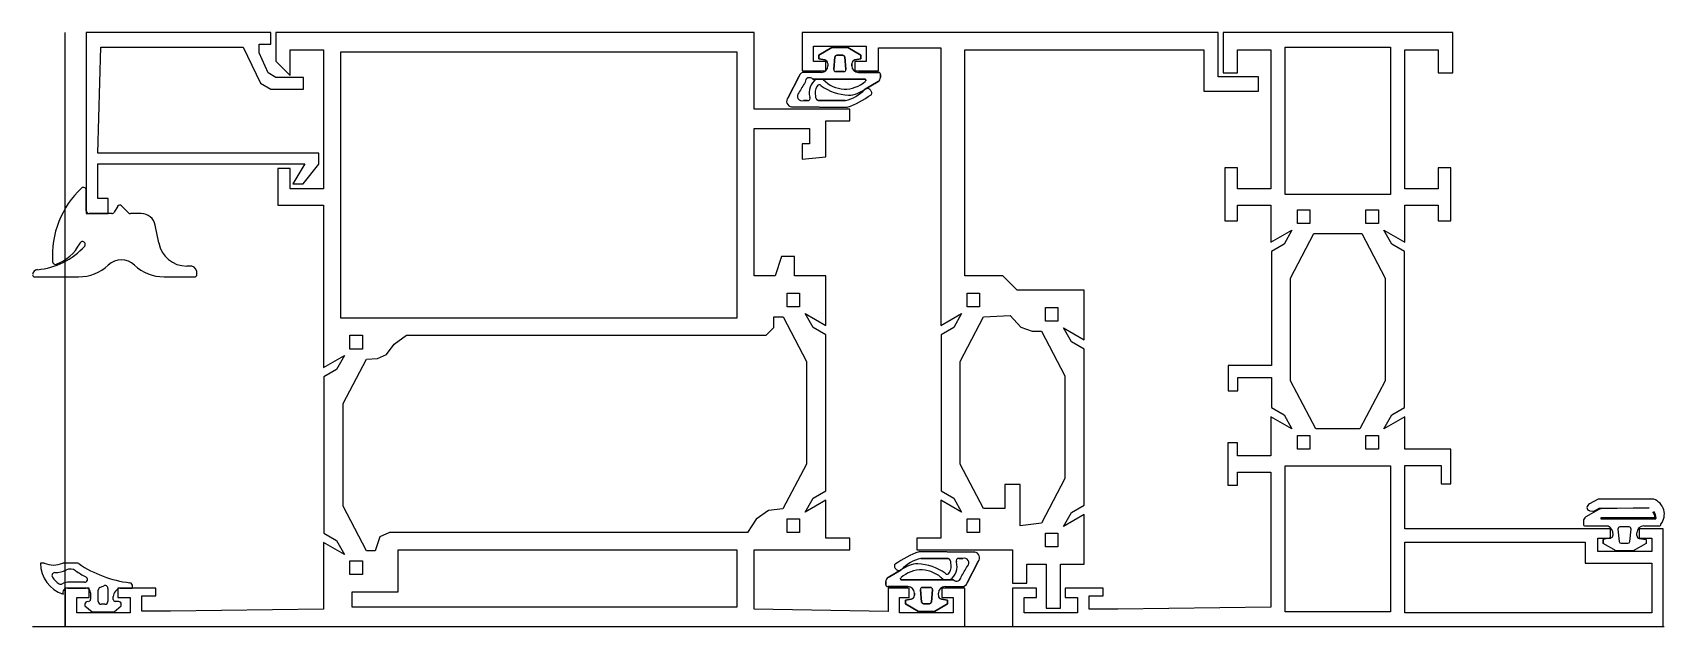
# Model space of a CAD drawing. Extents: x -3 to 167, y 0 to 62.
import ezdxf

# ---------------------------------------------------------------- set-up
doc = ezdxf.new("R2010")
doc.units = 0
doc.layers.get('0').update_dxf_attribs({"linetype": 'CONTINUOUS'})

msp = doc.modelspace()

# ---------------------------------------------------------------- linework, layer by layer
at = {"linetype": 'CONTINUOUS'}
for p, q in [((0, 0), (0, 62)), ((21.5, 62), (2.2, 62)), ((2.2, 62), (2.2, 43.1)), ((21.5, 60.8), (21.5, 62)), ((72, 62), (22, 62)), ((22, 62), (22, 59.04)), ((72, 54), (72, 62)), ((120.5, 62), (77, 62)), ((77, 62), (77, 58)), ((120.5, 57.4), (120.5, 62)), ((145, 62), (121, 62)), ((121, 62), (121, 57.8)), ((145, 57.8), (145, 62)), ((3.4, 49.4), (3.7, 60.5)), ((3.4, 49.4), (3.7, 60.5)), ((3.7, 60.5), (18.58, 60.5)), ((18.58, 60.5), (20.41, 56.72)), ((20.26, 59.91), (20.26, 60.8)), ((20.26, 60.8), (21.5, 60.8)), ((21.21, 57.8), (20.26, 59.91)), ((23.5, 57.54), (23.5, 60.2)), ((23.5, 60.2), (27, 60.2)), ((27, 60.2), (27, 45.7)), ((28.8, 60), (70.2, 60)), ((28.8, 32.2), (28.8, 60)), ((70.2, 60), (70.2, 32.2)), ((78.21, 59), (78.21, 60.6)), ((78.21, 60.6), (83.69, 60.6)), ((80.11, 60.44), (78.75, 59.66)), ((78.75, 59.66), (80.11, 60.44)), ((81.79, 60.44), (80.11, 60.44)), ((80.11, 60.44), (81.79, 60.44)), ((83.15, 59.66), (81.79, 60.44)), ((81.79, 60.44), (83.15, 59.66)), ((83.69, 60.6), (83.69, 59)), ((85, 58), (85, 60.4)), ((85, 60.4), (91.5, 60.4)), ((91.5, 60.4), (91.5, 31.43)), ((94, 36.6), (94, 60.2)), ((94, 60.2), (119, 60.2)), ((119, 60.2), (119, 55.9)), ((122.52, 57.8), (122.52, 60.2)), ((122.52, 60.2), (126, 60.2)), ((126, 60.2), (126, 45.7)), ((127.5, 60.5), (138.5, 60.5)), ((127.5, 45.1), (127.5, 60.5)), ((138.5, 60.5), (138.5, 45.1)), ((140, 45.7), (140, 60.2)), ((140, 60.2), (143.48, 60.2)), ((143.48, 60.2), (143.48, 57.8)), ((22, 59.04), (23.5, 57.54)), ((77, 58), (79.5, 58)), ((79.5, 59), (78.21, 59)), ((78.75, 59.66), (78.75, 59.26)), ((78.75, 59.26), (78.75, 59.66)), ((78.75, 59.26), (79.37, 59.15)), ((79.37, 59.15), (78.75, 59.26)), ((79.5, 58), (79.5, 59)), ((79.7, 58.76), (79.7, 58.54)), ((80.32, 58.16), (80.43, 59.46)), ((80.43, 59.46), (80.32, 58.16)), ((80.63, 59.64), (81.27, 59.64)), ((81.27, 59.64), (80.63, 59.64)), ((81.47, 59.46), (81.58, 58.16)), ((81.58, 58.16), (81.47, 59.46)), ((82.2, 58.54), (82.2, 58.76)), ((82.2, 58.76), (82.2, 58.54)), ((83.69, 59), (82.5, 59)), ((82.5, 59), (82.5, 58)), ((82.5, 58), (85, 58)), ((82.53, 59.15), (83.15, 59.26)), ((83.15, 59.26), (82.53, 59.15)), ((83.15, 59.26), (83.15, 59.66)), ((83.15, 59.66), (83.15, 59.26)), ((20.41, 56.72), (21.49, 56.1)), ((22, 57.3), (21.21, 57.8)), ((24.9, 57.3), (22, 57.3)), ((24.9, 56.1), (24.9, 57.3)), ((76.69, 57.46), (75.54, 55.24)), ((75.54, 55.24), (76.69, 57.46)), ((79, 57.84), (77.26, 57.84)), ((83.62, 57.14), (78.12, 57.14)), ((78.12, 57.14), (83.62, 57.14)), ((81.38, 57.94), (80.52, 57.94)), ((80.52, 57.94), (81.38, 57.94)), ((85, 57.84), (82.9, 57.84)), ((82.9, 57.84), (85, 57.84)), ((83.58, 56.11), (84.95, 56.9)), ((84.95, 56.9), (83.58, 56.11)), ((83.65, 56.97), (83.62, 57.14)), ((83.62, 57.14), (83.65, 56.97)), ((85.2, 57.33), (85.2, 57.64)), ((85.2, 57.64), (85.2, 57.33)), ((124.7, 57.4), (120.5, 57.4)), ((121, 57.8), (122.52, 57.8)), ((124.7, 55.9), (124.7, 57.4)), ((143.48, 57.8), (145, 57.8)), ((21.49, 56.1), (24.9, 56.1)), ((77.15, 54.91), (77.57, 54.91)), ((77.57, 54.91), (77.15, 54.91)), ((81.52, 54.92), (78.69, 54.93)), ((78.69, 54.93), (81.52, 54.92)), ((119, 55.9), (124.7, 55.9)), ((82, 54), (72, 54)), ((75.9, 54.24), (81.72, 54.2)), ((81.72, 54.2), (75.9, 54.24)), ((82, 52.8), (82, 54)), ((72, 36.6), (72, 52)), ((72, 52), (77.78, 52)), ((77.78, 52), (77.78, 50.38)), ((79.5, 49.02), (79.5, 52.8)), ((79.5, 52.8), (82, 52.8)), ((77.78, 50.38), (77, 50.38)), ((77, 50.38), (77, 48.8)), ((26.5, 49.4), (3.4, 49.4)), ((26.5, 49.4), (3.4, 49.4)), ((3.4, 48.3), (25.02, 48.3)), ((3.4, 44.67), (3.4, 48.3)), ((3.4, 48.3), (25.02, 48.3)), ((23.5, 47.8), (22.2, 47.8)), ((22.2, 47.8), (22.2, 44)), ((23.5, 45.7), (23.5, 47.8)), ((25.02, 48.3), (23.77, 46.2)), ((24.86, 46.2), (26.5, 48.28)), ((26.5, 48.28), (26.5, 49.4)), ((77, 48.8), (79.5, 49.02)), ((122.52, 47.88), (121.2, 47.88)), ((121.2, 47.88), (121.2, 42.36)), ((122.52, 45.7), (122.52, 47.88)), ((144.8, 47.88), (143.48, 47.88)), ((143.48, 47.88), (143.48, 45.7)), ((144.8, 42.36), (144.8, 47.88)), ((23.77, 46.2), (24.86, 46.2)), ((2.2, 43.4), (2.2, 45.53)), ((4.49, 44.67), (3.4, 44.67)), ((4.49, 43.1), (4.49, 44.67)), ((27, 45.7), (23.5, 45.7)), ((126, 45.7), (122.52, 45.7)), ((138.5, 45.1), (127.5, 45.1)), ((143.48, 45.7), (140, 45.7)), ((2.2, 43.1), (4.49, 43.1)), ((4.86, 43.1), (2.5, 43.1)), ((2.75, 43.1), (4.05, 43.1)), ((5.48, 43.87), (5.12, 43.25)), ((6.6, 43.19), (5.87, 43.92)), ((7.93, 43.1), (6.81, 43.1)), ((22.2, 44), (27, 44)), ((27, 44), (27, 27.03)), ((122.52, 42.36), (122.52, 44)), ((122.52, 44), (126, 44)), ((126, 44), (126, 40.11)), ((128.77, 42.06), (128.77, 43.5)), ((128.77, 43.5), (130.07, 43.5)), ((130.07, 43.5), (130.07, 42.06)), ((135.93, 42.06), (135.93, 43.5)), ((135.93, 43.5), (137.23, 43.5)), ((137.23, 43.5), (137.23, 42.06)), ((140, 40.11), (140, 44)), ((140, 44), (143.48, 44)), ((143.48, 44), (143.48, 42.36)), ((9.77, 40.04), (9.41, 41.89)), ((121.2, 42.36), (122.52, 42.36)), ((126, 40.11), (128.19, 41.38)), ((128.19, 41.38), (127.37, 39.92)), ((128.05, 36.36), (130.5, 41.01)), ((130.07, 42.06), (128.77, 42.06)), ((130.5, 41.01), (135.5, 41.01)), ((135.5, 41.01), (137.95, 36.36)), ((137.23, 42.06), (135.93, 42.06)), ((138.63, 39.92), (137.81, 41.38)), ((137.81, 41.38), (140, 40.11)), ((143.48, 42.36), (144.8, 42.36)), ((127.37, 39.92), (126.05, 39.16)), ((139.95, 39.16), (138.63, 39.92)), ((12.95, 37.62), (12.7, 37.62)), ((74.87, 38.61), (74.18, 36.6)), ((76.2, 38.61), (74.87, 38.61)), ((76.2, 36.6), (76.2, 38.61)), ((126.05, 39.16), (126.05, 27.24)), ((139.95, 22.84), (139.95, 39.16)), ((-3.21, 36.5), (1.39, 36.5)), ((10.33, 36.5), (13.55, 36.5)), ((13.75, 36.7), (13.75, 37.05)), ((74.18, 36.6), (72, 36.6)), ((79.5, 36.6), (76.2, 36.6)), ((79.5, 31.43), (79.5, 36.6)), ((98, 36.6), (94, 36.6)), ((99.5, 35.1), (98, 36.6)), ((128.05, 25.64), (128.05, 36.36)), ((137.95, 36.36), (137.95, 25.64)), ((75.45, 33.36), (75.45, 34.8)), ((75.45, 34.8), (76.75, 34.8)), ((76.75, 34.8), (76.75, 33.36)), ((94.25, 34.8), (95.55, 34.8)), ((94.25, 33.36), (94.25, 34.8)), ((95.55, 34.8), (95.55, 33.36)), ((106.5, 35.1), (99.5, 35.1)), ((106.5, 29.93), (106.5, 35.1)), ((76.75, 33.36), (75.45, 33.36)), ((78.15, 31.22), (77.33, 32.68)), ((77.33, 32.68), (79.5, 31.43)), ((91.5, 31.43), (93.67, 32.68)), ((93.67, 32.68), (92.85, 31.22)), ((95.55, 33.36), (94.25, 33.36)), ((95.98, 32.31), (98.76, 32.46)), ((98.76, 32.46), (99.88, 31.24)), ((102.45, 33.3), (103.75, 33.3)), ((102.45, 31.86), (102.45, 33.3)), ((103.75, 33.3), (103.75, 31.86)), ((70.2, 32.2), (28.8, 32.2)), ((73.24, 30.4), (74.05, 31.2)), ((74.05, 31.2), (74.05, 32.31)), ((74.05, 32.31), (75.02, 32.31)), ((75.02, 32.31), (77.47, 27.66)), ((79.47, 30.46), (78.15, 31.22)), ((92.85, 31.22), (91.53, 30.46)), ((93.53, 27.66), (95.98, 32.31)), ((99.88, 31.24), (101.05, 30.81)), ((101.05, 30.81), (102.02, 30.81)), ((102.02, 30.81), (104.47, 26.16)), ((103.75, 31.86), (102.45, 31.86)), ((105.15, 29.72), (104.33, 31.18)), ((104.33, 31.18), (106.5, 29.93)), ((29.75, 28.96), (29.75, 30.4)), ((29.75, 30.4), (31.05, 30.4)), ((31.05, 30.4), (31.05, 28.96)), ((33.56, 28.39), (34.38, 29.48)), ((34.38, 29.48), (35.67, 30.4)), ((35.67, 30.4), (73.24, 30.4)), ((79.47, 14.14), (79.47, 30.46)), ((91.53, 30.46), (91.53, 14.14)), ((106.47, 28.96), (105.15, 29.72)), ((27, 27.03), (29.17, 28.28)), ((29.17, 28.28), (28.35, 26.82)), ((29.03, 23.26), (31.48, 27.91)), ((31.05, 28.96), (29.75, 28.96)), ((31.48, 27.91), (32.63, 27.98)), ((32.63, 27.98), (33.56, 28.39)), ((77.47, 27.66), (77.47, 16.94)), ((93.53, 16.94), (93.53, 27.66)), ((106.47, 12.64), (106.47, 28.96)), ((28.35, 26.82), (27.03, 26.06)), ((27.03, 26.06), (27.03, 9.74)), ((104.47, 26.16), (104.47, 15.44)), ((126.05, 27.24), (121.55, 27.24)), ((121.55, 27.24), (121.55, 24.6)), ((122.55, 24.6), (122.55, 26)), ((122.55, 26), (126.05, 26)), ((126.05, 26), (126.05, 22.84)), ((130.69, 20.62), (128.05, 25.64)), ((137.95, 25.64), (135.31, 20.62)), ((121.55, 24.6), (122.55, 24.6)), ((29.03, 12.54), (29.03, 23.26)), ((126.05, 22.84), (127.37, 22.08)), ((138.63, 22.08), (139.95, 22.84)), ((128.19, 20.62), (126, 21.89)), ((126, 21.89), (126, 17.8)), ((127.37, 22.08), (128.19, 20.62)), ((135.31, 20.62), (130.69, 20.62)), ((137.81, 20.62), (138.63, 22.08)), ((140, 21.89), (137.81, 20.62)), ((140, 18.5), (140, 21.89)), ((122.52, 19.16), (121.5, 19.16)), ((121.5, 19.16), (121.5, 14.73)), ((122.52, 17.8), (122.52, 19.16)), ((128.77, 18.5), (128.77, 19.94)), ((128.77, 19.94), (130.07, 19.94)), ((130.07, 19.94), (130.07, 18.5)), ((135.93, 18.5), (135.93, 19.94)), ((135.93, 19.94), (137.23, 19.94)), ((137.23, 19.94), (137.23, 18.5)), ((126, 17.8), (122.52, 17.8)), ((130.07, 18.5), (128.77, 18.5)), ((137.23, 18.5), (135.93, 18.5)), ((144.8, 18.5), (140, 18.5)), ((144.8, 14.88), (144.8, 18.5)), ((77.47, 16.94), (75.01, 12.27)), ((95.97, 12.3), (93.53, 16.94)), ((104.47, 15.44), (102.02, 10.77)), ((122.52, 14.73), (122.52, 16.1)), ((122.52, 16.1), (126, 16.1)), ((126, 16.1), (126, 2)), ((127.5, 16.77), (138.5, 16.77)), ((127.5, 1.5), (127.5, 16.77)), ((138.5, 16.77), (138.5, 1.5)), ((140, 10.2), (140, 16.8)), ((140, 16.8), (143.78, 16.8)), ((143.78, 16.8), (143.78, 14.88)), ((78.15, 13.38), (79.47, 14.14)), ((91.53, 14.14), (92.85, 13.38)), ((99.8, 14.8), (98.2, 14.8)), ((98.2, 14.8), (98.2, 12.3)), ((99.8, 10.5), (99.8, 14.8)), ((121.5, 14.73), (122.52, 14.73)), ((143.78, 14.88), (144.8, 14.88)), ((31.47, 7.9), (29.03, 12.54)), ((73.5, 12.09), (72.2, 11.18)), ((75.01, 12.27), (73.5, 12.09)), ((77.33, 11.92), (78.15, 13.38)), ((79.5, 13.17), (77.33, 11.92)), ((79.5, 9.2), (79.5, 13.17)), ((93.67, 11.92), (91.5, 13.17)), ((91.5, 13.17), (91.5, 9.2)), ((92.85, 13.38), (93.67, 11.92)), ((98.2, 12.3), (95.97, 12.3)), ((105.15, 11.88), (106.47, 12.64)), ((160.27, 12.21), (158.91, 11.42)), ((160.2, 13.28), (159.28, 12.79)), ((159.29, 12.08), (159.63, 12.03)), ((159.82, 12.07), (160.29, 12.34)), ((166.01, 13.28), (160.2, 13.28)), ((160.29, 12.34), (165.52, 12.38)), ((165.52, 12.38), (160.52, 12.28)), ((72.2, 11.18), (71.3, 9.8)), ((75.45, 11.24), (76.75, 11.24)), ((75.45, 9.8), (75.45, 11.24)), ((76.75, 11.24), (76.75, 9.8)), ((94.25, 11.24), (95.55, 11.24)), ((94.25, 9.8), (94.25, 11.24)), ((95.55, 11.24), (95.55, 9.8)), ((102.02, 10.77), (99.8, 10.5)), ((104.33, 10.42), (105.15, 11.88)), ((106.5, 11.67), (104.33, 10.42)), ((106.5, 6.5), (106.5, 11.67)), ((158.66, 10.99), (158.66, 10.68)), ((158.86, 10.48), (160.96, 10.48)), ((160.5, 11.35), (166.11, 11.38)), ((160.53, 11.18), (160.5, 11.35)), ((166.22, 11.18), (160.53, 11.18)), ((163.44, 10.38), (162.47, 10.38)), ((164.96, 10.48), (166.56, 10.48)), ((166.11, 11.38), (166.25, 11.21)), ((29.17, 7.52), (27, 8.77)), ((27, 8.77), (27, 1.8)), ((27.03, 9.74), (28.35, 8.98)), ((28.35, 8.98), (29.17, 7.52)), ((32.88, 9.35), (32.39, 7.9)), ((33.9, 9.8), (32.88, 9.35)), ((71.3, 9.8), (33.9, 9.8)), ((76.75, 9.8), (75.45, 9.8)), ((82, 9.2), (79.5, 9.2)), ((82, 8), (82, 9.2)), ((91.5, 9.2), (89, 9.2)), ((89, 9.2), (89, 8)), ((95.55, 9.8), (94.25, 9.8)), ((102.45, 9.74), (103.75, 9.74)), ((102.45, 8.3), (102.45, 9.74)), ((103.75, 9.74), (103.75, 8.3)), ((161.48, 10.2), (140, 10.2)), ((140, 8.8), (158.83, 8.8)), ((140, 1.4), (140, 8.8)), ((158.83, 8.8), (158.83, 6.6)), ((160.18, 7.8), (160.18, 9.2)), ((160.18, 9.2), (161.48, 9.2)), ((161.54, 9.24), (160.71, 9.06)), ((160.71, 9.06), (160.71, 8.66)), ((160.71, 8.66), (160.71, 9.06)), ((162.07, 7.88), (160.71, 8.66)), ((161.48, 9.2), (161.48, 10.2)), ((161.76, 9.56), (161.73, 9.86)), ((162.27, 10.16), (162.39, 8.86)), ((162.59, 8.68), (163.32, 8.68)), ((163.52, 8.86), (163.64, 10.16)), ((165.21, 8.66), (163.85, 7.88)), ((164.26, 9.48), (164.26, 9.78)), ((167, 10.2), (164.5, 10.2)), ((164.5, 10.2), (164.5, 9.2)), ((164.5, 9.2), (165.8, 9.2)), ((164.5, 9.19), (165.21, 9.06)), ((165.21, 9.06), (165.21, 8.66)), ((165.8, 9.2), (165.8, 7.8)), ((167, 0), (167, 10.2)), ((29.75, 6.84), (31.05, 6.84)), ((29.75, 5.4), (29.75, 6.84)), ((31.05, 6.84), (31.05, 5.4)), ((32.39, 7.9), (31.47, 7.9)), ((34.8, 8), (70.2, 8)), ((34.8, 3.6), (34.8, 8)), ((70.2, 8), (70.2, 2)), ((72, 1.8), (72, 8)), ((72, 8), (82, 8)), ((89, 8), (99, 8)), ((95.05, 7.76), (89.23, 7.8)), ((89.23, 7.8), (95.05, 7.76)), ((89.43, 7.08), (92.26, 7.07)), ((92.26, 7.07), (89.43, 7.08)), ((93.8, 7.09), (93.38, 7.09)), ((93.38, 7.09), (93.8, 7.09)), ((99, 8), (99, 4.5)), ((103.75, 8.3), (102.45, 8.3)), ((165.8, 7.8), (160.18, 7.8)), ((163.85, 7.88), (162.07, 7.88)), ((-2.21, 6.6), (-2.59, 6.6)), ((1.24, 6.6), (-0.26, 6.6)), ((31.05, 5.4), (29.75, 5.4)), ((87.37, 5.89), (86, 5.1)), ((86, 5.1), (87.37, 5.89)), ((94.26, 4.54), (95.41, 6.76)), ((95.41, 6.76), (94.26, 4.54)), ((100.5, 4.5), (100.5, 6.5)), ((100.5, 6.5), (102.5, 6.5)), ((102.5, 6.5), (102.5, 1.9)), ((104, 1.9), (104, 6.5)), ((104, 6.5), (106.5, 6.5)), ((158.83, 6.6), (165.8, 6.6)), ((165.8, 6.6), (165.8, 1.4)), ((2.5, 4), (0, 4)), ((0, 4), (0, 0)), ((2.01, 4.6), (0.25, 4.6)), ((0.25, 4), (2.15, 4)), ((2.5, 3), (2.5, 4)), ((2.65, 3.5), (2.65, 2.83)), ((3.45, 2.6), (3.45, 3.79)), ((3.63, 4.06), (4.03, 4.24)), ((4.45, 3.96), (4.45, 2.6)), ((9.48, 4), (5.5, 4)), ((5.5, 4), (5.5, 3)), ((5.75, 4), (6.99, 4)), ((9.48, 3.2), (9.48, 4)), ((30, 2), (30, 3.6)), ((30, 3.6), (34.8, 3.6)), ((85.75, 4.67), (85.75, 4.36)), ((85.75, 4.36), (85.75, 4.67)), ((85.95, 4.16), (88.05, 4.16)), ((88.05, 4.16), (85.95, 4.16)), ((88.2, 4), (86, 4)), ((86, 4), (86, 1.55)), ((87.3, 5.03), (87.33, 4.86)), ((87.33, 4.86), (87.3, 5.03)), ((87.33, 4.86), (92.84, 4.86)), ((92.84, 4.86), (87.33, 4.86)), ((88.2, 3), (88.2, 4)), ((88.75, 3.46), (88.75, 3.24)), ((88.75, 3.24), (88.75, 3.46)), ((89.48, 2.54), (89.37, 3.84)), ((89.37, 3.84), (89.48, 2.54)), ((89.57, 4.06), (90.43, 4.06)), ((90.43, 4.06), (89.57, 4.06)), ((90.63, 3.84), (90.52, 2.54)), ((90.52, 2.54), (90.63, 3.84)), ((91.25, 3.24), (91.25, 3.46)), ((94, 4), (91.6, 4)), ((91.6, 4), (91.6, 3)), ((91.95, 4.16), (93.7, 4.16)), ((94, 0), (94, 4)), ((99, 4.5), (100.5, 4.5)), ((101.5, 4), (99, 4)), ((99, 4), (99, 0)), ((101.5, 3), (101.5, 4)), ((108.48, 4), (104.5, 4)), ((104.5, 4), (104.5, 3)), ((108.48, 3.2), (108.48, 4)), ((1.2, 1.4), (1.2, 3)), ((1.2, 3), (2.5, 3)), ((2.05, 2.3), (2.05, 2.13)), ((2.05, 2.13), (2.8, 1.5)), ((4.15, 2.3), (3.75, 2.3)), ((5.02, 2.8), (5.02, 3.1)), ((5.1, 1.5), (5.85, 2.13)), ((5.55, 2.6), (5.22, 2.6)), ((5.5, 3), (6.8, 3)), ((5.85, 2.13), (5.85, 2.3)), ((6.8, 3), (6.8, 1.4)), ((8, 1.6), (8, 3.2)), ((8, 3.2), (9.48, 3.2)), ((27, 1.8), (11, 1.6)), ((70.2, 2), (30, 2)), ((86, 1.55), (72, 1.8)), ((87.2, 1.4), (87.2, 3)), ((87.2, 3), (88.2, 3)), ((88.42, 2.85), (87.8, 2.74)), ((87.8, 2.74), (88.42, 2.85)), ((87.8, 2.74), (87.8, 2.34)), ((87.8, 2.34), (87.8, 2.74)), ((87.8, 2.34), (89.16, 1.56)), ((89.16, 1.56), (87.8, 2.34)), ((90.32, 2.36), (89.68, 2.36)), ((89.68, 2.36), (90.32, 2.36)), ((90.84, 1.56), (92.2, 2.34)), ((92.2, 2.34), (90.84, 1.56)), ((92.2, 2.74), (91.58, 2.85)), ((91.58, 2.85), (92.2, 2.74)), ((91.6, 3), (92.8, 3)), ((92.2, 2.34), (92.2, 2.74)), ((92.2, 2.74), (92.2, 2.34)), ((92.8, 3), (92.8, 1.4)), ((100.2, 1.4), (100.2, 3)), ((100.2, 3), (101.5, 3)), ((102.5, 1.9), (104, 1.9)), ((104.5, 3), (105.8, 3)), ((105.8, 3), (105.8, 1.4)), ((107, 1.8), (107, 3.2)), ((107, 3.2), (108.48, 3.2)), ((110, 1.8), (107, 1.8)), ((126, 2), (110, 1.8)), ((-3.41, 0), (167.11, 0)), ((0, 0), (94, 0)), ((6.8, 1.4), (1.2, 1.4)), ((2.8, 1.5), (5.1, 1.5)), ((11, 1.6), (8, 1.6)), ((92.8, 1.4), (87.2, 1.4)), ((89.16, 1.56), (90.84, 1.56)), ((90.84, 1.56), (89.16, 1.56)), ((99, 0), (167, 0)), ((105.8, 1.4), (100.2, 1.4)), ((138.5, 1.5), (127.5, 1.5)), ((165.8, 1.4), (140, 1.4))]:
    msp.add_line(p, q, dxfattribs=at)
for centre, radius, start, end in [((79, 58.54), 0.7, 270, 0), ((79, 58.54), 0.7, 270, 0), ((79.3, 58.76), 0.4, 0.5487, 79.924), ((79.3, 58.76), 0.4, 0.5487, 79.924), ((80.52, 58.14), 0.2, 174.2601, 270.2873), ((80.52, 58.14), 0.2, 174.2601, 270.2873), ((80.63, 59.44), 0.2, 89.7129, 174.2616), ((80.63, 59.44), 0.2, 89.7129, 174.2616), ((81.27, 59.44), 0.2, 5.7384, 90.2871), ((81.27, 59.44), 0.2, 5.7384, 90.2871), ((81.38, 58.14), 0.2, 269.7127, 5.7399), ((81.38, 58.14), 0.2, 269.7127, 5.7399), ((82.6, 58.76), 0.4, 100.076, 179.4513), ((82.6, 58.76), 0.4, 100.076, 179.4513), ((82.9, 58.54), 0.7, 180, 270), ((82.9, 58.54), 0.7, 180, 270), ((88.06, 49.76), 12.85, 146.5903, 152.3892), ((88.06, 49.76), 12.85, 146.5903, 152.3892), ((77.18, 57.34), 0.51, 81.4977, 165.8825), ((77.18, 57.34), 0.51, 81.4977, 165.8825), ((77.78, 56.85), 0.45, 40.9201, 180.6681), ((77.78, 56.85), 0.45, 40.9201, 180.6681), ((79.35, 55.77), 1.61, 122.7762, 197.9554), ((79.35, 55.77), 1.61, 122.7762, 197.9554), ((79.57, 55.73), 1.2, 146.1938, 197.0745), ((79.57, 55.73), 1.2, 146.1938, 197.0745), ((78.81, 54.22), 2.92, 81.9455, 96.5061), ((78.81, 54.22), 2.92, 81.9455, 96.5061), ((78.79, 56.34), 0.23, 30.8635, 165.3967), ((78.79, 56.34), 0.23, 30.8635, 165.3967), ((82.13, 60.91), 5.45, 234.7859, 267.0271), ((82.13, 60.91), 5.45, 234.7859, 267.0271), ((81.51, 59.23), 3.12, 222.905, 312.6698), ((81.51, 59.23), 3.12, 222.905, 312.6698), ((84.7, 57.33), 0.5, 299.9988, 359.6542), ((84.7, 57.33), 0.5, 299.9988, 359.6542), ((85, 57.64), 0.2, 0, 90), ((85, 57.64), 0.2, 0, 90), ((76, 54.84), 0.61, 139.2041, 260.3937), ((76, 54.84), 0.61, 139.2041, 260.3937), ((76.99, 55.36), 0.48, 131.9045, 289.3968), ((76.99, 55.36), 0.48, 131.9045, 289.3968), ((77.61, 55.15), 0.24, 259.2836, 31.1607), ((77.61, 55.15), 0.24, 259.2836, 31.1607), ((78.81, 55.31), 0.4, 169.9696, 251.9579), ((78.81, 55.31), 0.4, 169.9696, 251.9579), ((80.69, 58.76), 3.93, 282.2642, 316.7992), ((80.69, 58.76), 3.93, 282.2642, 316.7992), ((78.14, 64.01), 10.44, 290.0525, 305.6156), ((78.14, 64.01), 10.44, 290.0525, 305.6156), ((81.78, 58.31), 2.84, 271.3511, 309.2521), ((81.78, 58.31), 2.84, 271.3511, 309.2521), ((83.83, 55.79), 0.39, 43.0822, 134.8718), ((83.72, 55.6), 0.59, 20.8784, 49.744), ((83.72, 55.6), 0.59, 20.8784, 49.744), ((84.06, 55.7), 0.24, 312.405, 28.0302), ((84.06, 55.7), 0.24, 312.405, 28.0302), ((8.23, 38.75), 9.58, 132.8623, 183.9981), ((1.9, 45.54), 0.3, 358.4868, 129.3223), ((2.5, 43.4), 0.3, 180, 270), ((4.86, 43.4), 0.3, 269.9633, 330), ((5.69, 43.74), 0.25, 45.4569, 149.1546), ((6.81, 43.4), 0.3, 224.4189, 269.184), ((7.94, 41.6), 1.5, 11.1465, 90.3169), ((-3.53, 44.66), 7.44, 274.7769, 318.3532), ((-2.47, 42.05), 4.5, 290.1059, 332.0988), ((1.8, 39.9), 0.292, 322.0379, 172.0979), ((12.71, 40.62), 3, 191.1468, 269.744), ((-1.03, 38.1), 0.3, 183.6064, 291.6322), ((1.4, 41), 4.5, 269.8913, 313.3925), ((5.87, 36.28), 2, 46.5675, 133.4325), ((10.33, 41), 4.5, 226.6077, 269.9815), ((13.04, 36.91), 0.72, 11.5184, 97.5419), ((-2.91, 36.75), 0.5, 90, 180), ((-3.21, 36.7), 0.2, 180, 270), ((13.55, 36.7), 0.2, 270, 0), ((159.53, 12.36), 0.5, 119.6032, 173.7154), ((159.33, 12.38), 0.3, 173.7909, 262.6767), ((159.67, 12.33), 0.3, 263.0074, 300.7699), ((160.53, 11.78), 0.5, 90.595, 120.6895), ((164.98, 11.26), 1.17, 7.5141, 35.7155), ((165.46, 11.71), 1.66, 321.4971, 70.6845), ((165.05, 11.28), 1.2, 0, 36.8699), ((159.16, 10.99), 0.5, 119.9988, 179.6542), ((158.86, 10.68), 0.2, 180, 270), ((161.03, 9.78), 0.7, 6.2381, 96.0802), ((162.47, 10.18), 0.2, 89.7127, 185.7399), ((163.44, 10.18), 0.2, 354.2601, 90.2873), ((164.96, 9.78), 0.7, 90, 180), ((166.56, 10.68), 0.2, 270, 0), ((161.46, 9.53), 0.3, 285.1594, 5.8235), ((162.59, 8.88), 0.2, 185.7384, 270.2871), ((163.32, 8.88), 0.2, 269.7129, 354.2616), ((164.56, 9.48), 0.3, 180.7533, 258.4681), ((92.81, -2.01), 10.44, 110.0525, 125.6156), ((92.81, -2.01), 10.44, 110.0525, 125.6156), ((90.26, 3.24), 3.93, 102.2642, 136.7992), ((90.26, 3.24), 3.93, 102.2642, 136.7992), ((92.15, 6.69), 0.4, 350.4, 73.3816), ((92.15, 6.69), 0.4, 350.4, 73.3816), ((93.34, 6.85), 0.24, 79.2836, 211.1607), ((93.34, 6.85), 0.24, 79.2836, 211.1607), ((93.96, 6.64), 0.48, 311.9045, 109.3968), ((93.96, 6.64), 0.48, 311.9045, 109.3968), ((94.95, 7.16), 0.61, 319.2041, 80.3937), ((94.95, 7.16), 0.61, 319.2041, 80.3937), ((0.84, 6.61), 3.43, 180.1476, 251.8232), ((-1.23, 8.89), 2.49, 246.948, 293.052), ((-1.09, 5.31), 0.3, 91.3611, 214.5377), ((0.83, 6.62), 2.63, 214.3089, 235.6911), ((-1.22, 8.9), 3.29, 272.1494, 293.909), ((0.52, 4.98), 1, 56.4422, 114.0305), ((8.08, 16.4), 12.7, 236.5163, 242.1823), ((1.24, 6.3), 0.3, 56.4329, 90.788), ((8.12, 16.38), 11.9, 235.696, 263.3569), ((2.02, 4.9), 0.3, 268.1763, 64.2247), ((86.89, 6.3), 0.24, 132.405, 208.0302), ((86.89, 6.3), 0.24, 132.405, 208.0302), ((87.23, 6.4), 0.59, 200.8784, 229.744), ((87.23, 6.4), 0.59, 200.8784, 229.744), ((87.12, 6.21), 0.39, 223.0822, 314.8718), ((89.45, 2.77), 3.12, 42.7803, 132.8045), ((89.45, 2.77), 3.12, 42.7803, 132.8045), ((89.17, 3.69), 2.84, 91.3511, 129.2521), ((89.17, 3.69), 2.84, 91.3511, 129.2521), ((88.82, 1.09), 5.45, 54.7859, 87.0271), ((88.82, 1.09), 5.45, 54.7859, 87.0271), ((92.16, 5.66), 0.23, 210.8635, 345.3967), ((92.16, 5.66), 0.23, 210.8635, 345.3967), ((91.39, 6.28), 1.2, 325.605, 16.5651), ((91.39, 6.28), 1.2, 325.605, 16.5651), ((91.6, 6.23), 1.61, 302.7762, 17.9554), ((91.6, 6.23), 1.61, 302.7762, 17.9554), ((93.17, 5.17), 0.45, 222.8262, 359.2488), ((93.17, 5.17), 0.45, 222.8262, 359.2488), ((82.89, 12.24), 12.85, 326.5903, 332.3892), ((82.89, 12.24), 12.85, 326.5903, 332.3892), ((-0.48, 4.7), 0.3, 234.88, 301.6486), ((0.25, 3.5), 1.1, 90.0685, 121.2905), ((0.25, 3.5), 0.5, 89.6524, 197.4587), ((2.15, 3.5), 0.5, 0, 90), ((3.75, 3.79), 0.3, 113.5696, 179.0503), ((4.15, 3.97), 0.3, 359.0328, 113.5871), ((5.99, 3.06), 0.97, 104.2746, 177.6336), ((6.71, 4.26), 0.3, 29.653, 84.1243), ((6.54, 4.18), 0.49, 338.0298, 27.5556), ((86.25, 4.67), 0.5, 119.9988, 179.6542), ((86.25, 4.67), 0.5, 119.9988, 179.6542), ((85.95, 4.36), 0.2, 180, 270), ((85.95, 4.36), 0.2, 180, 270), ((88.05, 3.46), 0.7, 0, 90), ((88.05, 3.46), 0.7, 0, 90), ((89.57, 3.86), 0.2, 89.7127, 185.7399), ((89.57, 3.86), 0.2, 89.7127, 185.7399), ((90.43, 3.86), 0.2, 354.2601, 90.2873), ((90.43, 3.86), 0.2, 354.2601, 90.2873), ((91.95, 3.46), 0.7, 90, 180), ((91.95, 3.46), 0.7, 90, 180), ((92.14, 7.78), 2.92, 262.0337, 276.3966), ((92.14, 7.78), 2.92, 262.0337, 276.3966), ((93.77, 4.67), 0.51, 262.5933, 345.7261), ((93.77, 4.67), 0.51, 262.5933, 345.7261), ((2.35, 2.3), 0.3, 90, 180), ((2.42, 2.83), 0.23, 270, 0), ((3.75, 2.6), 0.3, 180, 270), ((4.15, 2.6), 0.3, 270, 0), ((5.22, 2.8), 0.2, 180, 270), ((5.55, 2.3), 0.3, 360, 90), ((88.35, 3.24), 0.4, 280.076, 359.4513), ((88.35, 3.24), 0.4, 280.076, 359.4513), ((89.68, 2.56), 0.2, 185.7384, 270.2871), ((89.68, 2.56), 0.2, 185.7384, 270.2871), ((90.32, 2.56), 0.2, 269.7129, 354.2616), ((90.32, 2.56), 0.2, 269.7129, 354.2616), ((91.65, 3.24), 0.4, 180.5487, 259.924), ((91.65, 3.24), 0.4, 180.5487, 259.924)]:
    msp.add_arc(centre, radius, start, end, dxfattribs=at)

doc.saveas('drawing.dxf')
